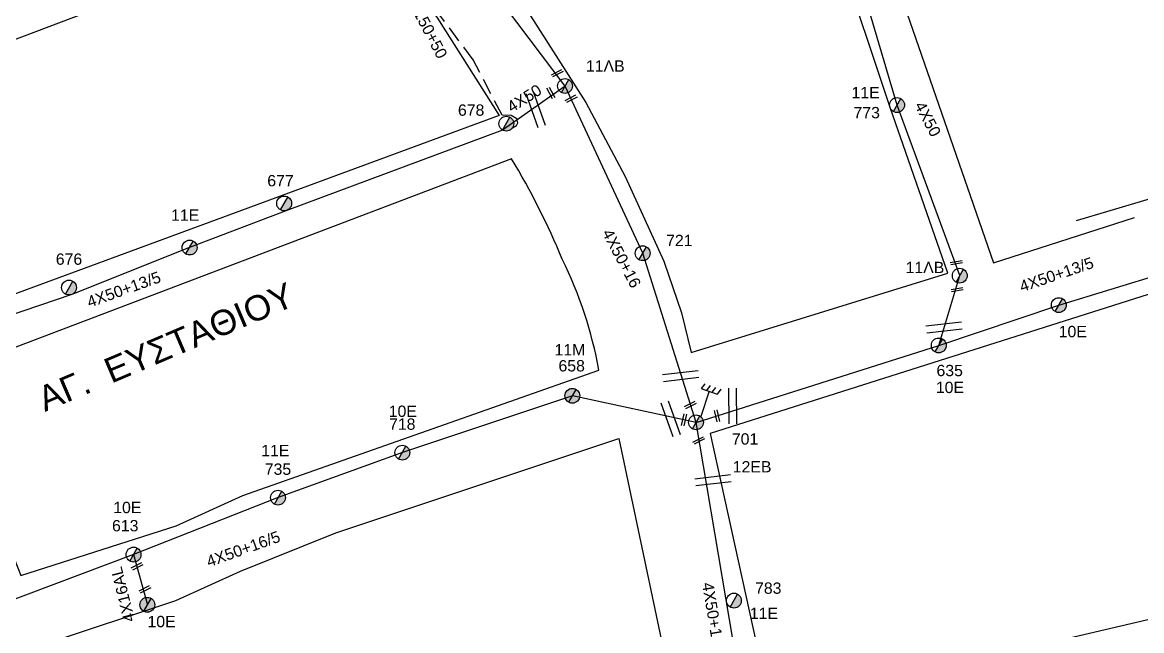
# Model space of a CAD drawing. Header units: millimetres. Extents: x 7453 to 9570, y 777 to 1872.
# Drawn here: x 7939.2 to 8117, y 1360.3 to 1456.9 of the extents above; entities that cross this region are included whole.
import ezdxf

# ---------------------------------------------------------------- set-up
doc = ezdxf.new("R2010")
doc.units = ezdxf.units.MM
doc.linetypes.add('DASHED', pattern=[19.05, 12.7, -6.35])
for name, color, linetype in [('Άγνωστα', 7, 'Continuous'), ('Γείωση', 7, 'Continuous'), ('Γυμνά εναέρια ΧΤ (3Φ)   4x50AL', 7, 'Continuous'), ('Γυμνά εναέρια ΧΤ και ΦΟΠ (3Φ)   4x50+16AL', 7, 'Continuous'), ('Επιγραφές - Σχήματα', 7, 'Continuous'), ('Καλώδια ΧΤ   3x150+50AL', 7, 'DASHED'), ('Μηχανική τομή', 7, 'Continuous'), ('Στύλος Ξύλινος', 7, 'Continuous'), ('Στύλος Ξύλινος @ 1', 7, 'Continuous'), ('Στύλος ΦΜ', 7, 'Continuous'), ('Στύλος ΦΜ @ 1', 7, 'Continuous'), ('Τομή', 7, 'Continuous'), ('Υπόβαθρο ΔΕΗ', 7, 'Continuous'), ('Υπόγεια καλώδια Παροχών ΧΤ   4x16AL', 7, 'DASHED')]:
    doc.layers.add(name, color=color, linetype=linetype)
doc.styles.get("Standard").update_dxf_attribs({"font": 'ARIAL.TTF'})

# ---------------------------------------------------------------- blocks, each defined once
blk = doc.blocks.new('ΥΠΑΡΧΩΝ ΤΣΙΜΕΝΤΕΝΙΟΣ ΣΤΥΛΟΣ')
at = {"layer": 'Στύλος ΦΜ'}
blk.add_hatch(color=7, dxfattribs=at).paths.add_polyline_path([(-1.29, -2.28, 0.574793), (2.62, 0, 0.268822), (1.3, 2.27)])
at = {"layer": 'Στύλος ΦΜ', "color": 7}
blk.add_line((-1.29, -2.28), (1.3, 2.27), dxfattribs=at)
blk.add_circle((0, 0), 2.62, dxfattribs=at)
at = {"layer": 'Στύλος ΦΜ', "flags": 4}
for tag, p in [('ΑΡΙΘΜΟΣ', (-4.68, 8.05)), ('ΤΥΠΟΣ', (-4.91, 3.03))]:
    blk.add_attdef(tag, p, '', height=4, dxfattribs=at)
blk = doc.blocks.new('ΥΠΑΡΧΩΝ ΞΥΛΙΝΟΣ ΣΤΥΛΟΣ')
at = {"layer": 'Στύλος Ξύλινος'}
h = blk.add_hatch(color=7, dxfattribs=at)
h.paths.add_polyline_path([(-2.62, 0, 0.270008), (-1.29, -2.28), (1.3, 2.27, 0.576266)])
h.paths.add_polyline_path([(-1.29, -2.28, 0.574793), (2.62, 0, 0.268822), (1.3, 2.27)])
at = {"layer": 'Στύλος Ξύλινος', "color": 7}
blk.add_line((-1.29, -2.28), (1.3, 2.27), dxfattribs=at)
blk.add_circle((0, 0), 2.62, dxfattribs=at)
at = {"layer": 'Στύλος Ξύλινος', "flags": 4}
for tag, p in [('ΑΡΙΘΜΟΣ', (-4.91, 8.6)), ('ΤΥΠΟΣ', (-4.85, 3.39))]:
    blk.add_attdef(tag, p, '', height=4, dxfattribs=at)
blk = doc.blocks.new('ΓΕΙΩΣΗ')
at = {"layer": 'Γείωση', "ltscale": 40}
for p, q in [((-2.34, 11.45), (-3, 9.45)), ((-0.34, 11.45), (-1, 9.45)), ((0, 9.45), (0, 0)), ((1.66, 11.45), (1, 9.45)), ((3.66, 11.45), (3, 9.45))]:
    blk.add_line(p, q, dxfattribs=at)
blk.add_lwpolyline([(-3, 9.45), (3, 9.45)], dxfattribs=at)
blk = doc.blocks.new('ΜΗΧΑΝΙΚΗ ΤΟΜΗ')
at = {"layer": 'Μηχανική τομή', "ltscale": 40}
for p, q in [((-1.89, 0.78), (1.89, 0.78)), ((1.89, 0), (-1.89, 0))]:
    blk.add_line(p, q, dxfattribs=at)
blk = doc.blocks.new('ΤΟΜΗ')
at = {"layer": 'Τομή', "ltscale": 40}
for p, q in [((-5.68, 0), (5.68, 0)), ((5.68, -2.33), (-5.68, -2.33))]:
    blk.add_line(p, q, dxfattribs=at)

msp = doc.modelspace()

# ---------------------------------------------------------------- linework, layer by layer
at = {"layer": 'Άγνωστα', "color": 30}
msp.add_lwpolyline([(8046.24, 1393.4), (8084.79, 1405.62), (8103.86, 1412.03), (8120.46, 1417.11), (8146.59, 1425.44)], dxfattribs=at)
at = {"layer": 'Γυμνά εναέρια ΧΤ (3Φ)   4x50AL', "color": 5}
msp.add_lwpolyline([(8084.79, 1405.62), (8088.13, 1416.71), (8078.17, 1443.81), (8070.03, 1471.42), (8061.34, 1494.25), (8055.42, 1507.43)], dxfattribs=at)
at = {"layer": 'Γυμνά εναέρια ΧΤ (3Φ)   4x50AL', "color": 173}
msp.add_lwpolyline([(8046.24, 1393.4), (8037.78, 1420.28), (8025.43, 1446.83), (7992.94, 1489.9)], dxfattribs=at)
at = {"layer": 'Γυμνά εναέρια ΧΤ (3Φ)   4x50AL', "color": 1}
msp.add_lwpolyline([(8025.43, 1446.83), (8015.52, 1439.83), (7981.23, 1427.08), (7965.8, 1421.18), (7947.09, 1413.72), (7911.1, 1401.46)], dxfattribs=at)
at = {"layer": 'Γυμνά εναέρια ΧΤ και ΦΟΠ (3Φ)   4x50+16AL', "color": 2}
msp.add_lwpolyline([(8046.24, 1393.4), (8026.61, 1397.62), (7999.59, 1388.59), (7979.85, 1381.45), (7956.9, 1372.39), (7927.01, 1361.18)], dxfattribs=at)
at = {"layer": 'Γυμνά εναέρια ΧΤ και ΦΟΠ (3Φ)   4x50+16AL', "color": 6}
msp.add_lwpolyline([(8055.25, 1287.41), (8054.41, 1311.84), (8055.69, 1337.69), (8046.24, 1393.4)], dxfattribs=at)
at = {"layer": 'Καλώδια ΧΤ   3x150+50AL', "color": 1, "ltscale": 0.2}
msp.add_lwpolyline([(8017.08, 1440.2), (8017.72, 1440.58), (8017.91, 1440.97), (8017.77, 1441.61), (8016.88, 1442.13), (8015.43, 1442.23), (8010.85, 1450.97), (8005.41, 1458.31), (7996.43, 1469.26), (7982.59, 1463.19)], dxfattribs=at)
at = {"layer": 'Υπόβαθρο ΔΕΗ'}
for points in [[(8106.68, 1425.49), (8138.77, 1435.01), (8125.38, 1512.65), (8125.38, 1512.65), (8125.38, 1512.65), (8125.38, 1512.65), (8125.38, 1512.65), (8067.36, 1494.11), (8093.51, 1418.76), (8115.86, 1425.95)], [(8086.24, 1417.09), (8077.06, 1443.42), (8060.64, 1492.64), (8005.59, 1477.35), (8016.79, 1463.01), (8028.72, 1444.2), (8034.98, 1432.44), (8041.11, 1419), (8043.95, 1410.8), (8045.46, 1404.49), (8086.24, 1417.09)], [(8014.99, 1442.14), (7923.03, 1408.26), (7909.05, 1443.29), (7990.76, 1474.22), (8005.06, 1457.8), (8014.99, 1442.14)], [(7942.74, 1358.19), (7963.59, 1365.13), (7973.88, 1369.78), (7989.04, 1375.83), (8033.97, 1390.82), (8043.54, 1345.43), (7993, 1331.52), (7978.55, 1326.78), (7967.14, 1321.47), (7958.55, 1318.98), (7942.74, 1358.19)]]:
    msp.add_lwpolyline(points, dxfattribs=at)
for points in [[(7939.02, 1369.08), (7963.69, 1376.98), (7974.28, 1381.79), (8030.82, 1401.71, 0.068415), (8025, 1419.32, 0.036736), (8016.95, 1435.27), (7926.46, 1400.91), (7939.02, 1369.08)], [(8141.25, 1421.07), (8048.48, 1391.61), (8058.06, 1348.08), (8144.46, 1368.26, -0.277941), (8149.26, 1375.23), (8141.25, 1421.07)]]:
    msp.add_lwpolyline(points, format="xyb", dxfattribs=at)
at = {"layer": 'Υπόγεια καλώδια Παροχών ΧΤ   4x16AL', "color": 2}
msp.add_lwpolyline([(7956.9, 1372.39), (7959.1, 1364.42)], dxfattribs=at)

# ---------------------------------------------------------------- block references
at = {"layer": 'Γείωση', "xscale": 0.4499999999998447, "yscale": 0.4499999999998447, "zscale": 0.4499999999998447, "rotation": 341.3608123780351}
msp.add_blockref('ΓΕΙΩΣΗ', (8046.98, 1394.31), dxfattribs=at)
at = {"layer": 'Μηχανική τομή'}
for p, xscale, yscale, zscale, rotation in [((8024.28, 1448.7), 0.4999999999999175, 0.4999999999999175, 0.4999999999999175, 26.90664696949336), ((8023, 1445.64), 0.4999999999998876, 0.4999999999998876, 0.4999999999998876, 298.0362376436686), ((8026.49, 1444.64), 0.4999999999999175, 0.4999999999999175, 0.4999999999999175, 26.90664696949336), ((8087.56, 1418.97), 0.4999999999997565, 0.4999999999997565, 0.4999999999997565, 189.2976279951109), ((8087.69, 1414.69), 0.4999999999997565, 0.4999999999997565, 0.4999999999997565, 189.2976279951109), ((8045.42, 1395.98), 0.4999999999999175, 0.4999999999999175, 0.4999999999999175, 26.90664696949336), ((8044.12, 1393.85), 0.4999999999999015, 0.4999999999999015, 0.4999999999999015, 257.3414872070115), ((8049.37, 1394.39), 0.4999999999999205, 0.4999999999999205, 0.4999999999999205, 283.4521363984528), ((8046.76, 1390.35), 0.4999999999999175, 0.4999999999999175, 0.4999999999999175, 26.90664696949336), ((7957.55, 1370.36), 0.4999999999999175, 0.4999999999999175, 0.4999999999999175, 26.90664696949336), ((7958.79, 1366.7), 0.4999999999999175, 0.4999999999999175, 0.4999999999999175, 26.90664696949336)]:
    msp.add_blockref('ΜΗΧΑΝΙΚΗ ΤΟΜΗ', p, dxfattribs=dict(at, xscale=xscale, yscale=yscale, zscale=zscale, rotation=rotation))
at = {"layer": 'Στύλος Ξύλινος @ 1', "ltscale": 40}
ref = msp.add_blockref('ΥΠΑΡΧΩΝ ΞΥΛΙΝΟΣ ΣΤΥΛΟΣ', (8026.6, 1397.62), dxfattribs=dict(at, xscale=0.4499999999998181, yscale=0.4499999999998181, zscale=0.4499999999998181))
ref.add_attrib('ΤΥΠΟΣ', '11Μ', (8023.76, 1404.03), dxfattribs={"layer": 'Στύλος Ξύλινος', "height": 1.8, "flags": 4})
ref.add_attrib('ΑΡΙΘΜΟΣ', '658', (8024.39, 1401.49), dxfattribs={"layer": 'Στύλος Ξύλινος', "height": 1.8, "flags": 4})
ref = msp.add_blockref('ΥΠΑΡΧΩΝ ΞΥΛΙΝΟΣ ΣΤΥΛΟΣ', (7959.09, 1364.42), dxfattribs=dict(at, xscale=0.4499999999998181, yscale=0.4499999999998181, zscale=0.4499999999998181))
ref.add_attrib('ΤΥΠΟΣ', '10E', (7959.11, 1360.86), dxfattribs={"layer": 'Στύλος Ξύλινος', "height": 1.8, "flags": 4})
at = {"layer": 'Στύλος ΦΜ @ 1', "ltscale": 40}
ref = msp.add_blockref('ΥΠΑΡΧΩΝ ΤΣΙΜΕΝΤΕΝΙΟΣ ΣΤΥΛΟΣ', (8025.43, 1446.83), dxfattribs=dict(at, xscale=0.4499999999998181, yscale=0.4499999999998181, zscale=0.4499999999998181))
ref.add_attrib('ΤΥΠΟΣ', '11ΛΒ', (8028.75, 1449.11), dxfattribs={"layer": 'Στύλος ΦΜ', "height": 1.8, "flags": 4})
ref = msp.add_blockref('ΥΠΑΡΧΩΝ ΤΣΙΜΕΝΤΕΝΙΟΣ ΣΤΥΛΟΣ', (8078.17, 1443.81), dxfattribs=dict(at, xscale=0.4499999999998181, yscale=0.4499999999998181, zscale=0.4499999999998181))
ref.add_attrib('ΤΥΠΟΣ', '11Ε', (8070.93, 1444.89), dxfattribs={"layer": 'Στύλος ΦΜ', "height": 1.8, "flags": 4})
ref.add_attrib('ΑΡΙΘΜΟΣ', '773', (8071.25, 1441.71), dxfattribs={"layer": 'Στύλος ΦΜ', "height": 1.8, "flags": 4})
ref = msp.add_blockref('ΥΠΑΡΧΩΝ ΤΣΙΜΕΝΤΕΝΙΟΣ ΣΤΥΛΟΣ', (8016.1, 1440.85), dxfattribs=dict(at, xscale=0.4499999999998181, yscale=0.4499999999998181, zscale=0.4499999999998181))
ref.add_attrib('ΑΡΙΘΜΟΣ', '678', (8008.42, 1442.11), dxfattribs={"layer": 'Στύλος ΦΜ', "height": 1.8, "flags": 4})
ref = msp.add_blockref('ΥΠΑΡΧΩΝ ΤΣΙΜΕΝΤΕΝΙΟΣ ΣΤΥΛΟΣ', (7980.82, 1428.18), dxfattribs=dict(at, xscale=0.4499999999998181, yscale=0.4499999999998181, zscale=0.4499999999998181))
ref.add_attrib('ΑΡΙΘΜΟΣ', '677', (7978.14, 1430.9), dxfattribs={"layer": 'Στύλος ΦΜ', "height": 1.8, "flags": 4})
ref = msp.add_blockref('ΥΠΑΡΧΩΝ ΤΣΙΜΕΝΤΕΝΙΟΣ ΣΤΥΛΟΣ', (7965.8, 1421.18), dxfattribs=dict(at, xscale=0.4499999999998181, yscale=0.4499999999998181, zscale=0.4499999999998181))
ref.add_attrib('ΤΥΠΟΣ', '11Ε', (7962.85, 1425.43), dxfattribs={"layer": 'Στύλος ΦΜ', "height": 1.8, "flags": 4})
ref = msp.add_blockref('ΥΠΑΡΧΩΝ ΤΣΙΜΕΝΤΕΝΙΟΣ ΣΤΥΛΟΣ', (8037.77, 1420.28), dxfattribs=dict(at, xscale=0.4499999999998181, yscale=0.4499999999998181, zscale=0.4499999999998181))
ref.add_attrib('ΑΡΙΘΜΟΣ', '721', (8041.48, 1421.4), dxfattribs={"layer": 'Στύλος ΦΜ', "height": 1.8, "flags": 4})
ref = msp.add_blockref('ΥΠΑΡΧΩΝ ΤΣΙΜΕΝΤΕΝΙΟΣ ΣΤΥΛΟΣ', (7946.65, 1414.82), dxfattribs=dict(at, xscale=0.4499999999998181, yscale=0.4499999999998181, zscale=0.4499999999998181))
ref.add_attrib('ΑΡΙΘΜΟΣ', '676', (7944.55, 1418.44), dxfattribs={"layer": 'Στύλος ΦΜ', "height": 1.8, "flags": 4})
ref = msp.add_blockref('ΥΠΑΡΧΩΝ ΤΣΙΜΕΝΤΕΝΙΟΣ ΣΤΥΛΟΣ', (8088.13, 1416.71), dxfattribs=dict(at, xscale=0.4499999999998181, yscale=0.4499999999998181, zscale=0.4499999999998181))
ref.add_attrib('ΤΥΠΟΣ', '11ΛΒ', (8079.52, 1417.11), dxfattribs={"layer": 'Στύλος ΦΜ', "height": 1.8, "flags": 4})
ref = msp.add_blockref('ΥΠΑΡΧΩΝ ΤΣΙΜΕΝΤΕΝΙΟΣ ΣΤΥΛΟΣ', (8103.86, 1412.03), dxfattribs=dict(at, xscale=0.4499999999998181, yscale=0.4499999999998181, zscale=0.4499999999998181))
ref.add_attrib('ΤΥΠΟΣ', '10Ε', (8103.84, 1406.93), dxfattribs={"layer": 'Στύλος ΦΜ', "height": 1.8, "flags": 4})
ref = msp.add_blockref('ΥΠΑΡΧΩΝ ΤΣΙΜΕΝΤΕΝΙΟΣ ΣΤΥΛΟΣ', (8084.79, 1405.62), dxfattribs=dict(at, xscale=0.4499999999998181, yscale=0.4499999999998181, zscale=0.4499999999998181))
ref.add_attrib('ΤΥΠΟΣ', '10Ε', (8084.33, 1398.06), dxfattribs={"layer": 'Στύλος ΦΜ', "height": 1.8, "flags": 4})
ref.add_attrib('ΑΡΙΘΜΟΣ', '635', (8084.43, 1400.74), dxfattribs={"layer": 'Στύλος ΦΜ', "height": 1.8, "flags": 4})
ref = msp.add_blockref('ΥΠΑΡΧΩΝ ΤΣΙΜΕΝΤΕΝΙΟΣ ΣΤΥΛΟΣ', (7999.58, 1388.59), dxfattribs=dict(at, xscale=0.4499999999998181, yscale=0.4499999999998181, zscale=0.4499999999998181))
ref.add_attrib('ΤΥΠΟΣ', '10Ε', (7997.43, 1394.27), dxfattribs={"layer": 'Στύλος ΦΜ', "height": 1.8, "flags": 4})
ref.add_attrib('ΑΡΙΘΜΟΣ', '718', (7997.48, 1392.22), dxfattribs={"layer": 'Στύλος ΦΜ', "height": 1.8, "flags": 4})
ref = msp.add_blockref('ΥΠΑΡΧΩΝ ΤΣΙΜΕΝΤΕΝΙΟΣ ΣΤΥΛΟΣ', (8046.24, 1393.4), dxfattribs=dict(at, xscale=0.4499999999998181, yscale=0.4499999999998181, zscale=0.4499999999998181))
ref.add_attrib('ΤΥΠΟΣ', '12ΕΒ', (8052.07, 1385.45), dxfattribs={"layer": 'Στύλος ΦΜ', "height": 1.8, "flags": 4})
ref.add_attrib('ΑΡΙΘΜΟΣ', '701', (8051.93, 1389.87), dxfattribs={"layer": 'Στύλος ΦΜ', "height": 1.8, "flags": 4})
ref = msp.add_blockref('ΥΠΑΡΧΩΝ ΤΣΙΜΕΝΤΕΝΙΟΣ ΣΤΥΛΟΣ', (7979.85, 1381.45), dxfattribs=dict(at, xscale=0.4499999999998181, yscale=0.4499999999998181, zscale=0.4499999999998181))
ref.add_attrib('ΤΥΠΟΣ', '11Ε', (7977.18, 1388.03), dxfattribs={"layer": 'Στύλος ΦΜ', "height": 1.8, "flags": 4})
ref.add_attrib('ΑΡΙΘΜΟΣ', '735', (7977.74, 1385.07), dxfattribs={"layer": 'Στύλος ΦΜ', "height": 1.8, "flags": 4})
ref = msp.add_blockref('ΥΠΑΡΧΩΝ ΤΣΙΜΕΝΤΕΝΙΟΣ ΣΤΥΛΟΣ', (7956.9, 1372.4), dxfattribs=dict(at, xscale=0.4499999999998181, yscale=0.4499999999998181, zscale=0.4499999999998181))
ref.add_attrib('ΤΥΠΟΣ', '10Ε', (7953.67, 1378.98), dxfattribs={"layer": 'Στύλος ΦΜ', "height": 1.8, "flags": 4})
ref.add_attrib('ΑΡΙΘΜΟΣ', '613', (7953.48, 1376.09), dxfattribs={"layer": 'Στύλος ΦΜ', "height": 1.8, "flags": 4})
ref = msp.add_blockref('ΥΠΑΡΧΩΝ ΤΣΙΜΕΝΤΕΝΙΟΣ ΣΤΥΛΟΣ', (8052.25, 1365.09), dxfattribs=dict(at, xscale=0.4499999999998181, yscale=0.4499999999998181, zscale=0.4499999999998181))
ref.add_attrib('ΤΥΠΟΣ', '11Ε', (8054.78, 1362.16), dxfattribs={"layer": 'Στύλος ΦΜ', "height": 1.8, "flags": 4})
ref.add_attrib('ΑΡΙΘΜΟΣ', '783', (8055.61, 1366.17), dxfattribs={"layer": 'Στύλος ΦΜ', "height": 1.8, "flags": 4})
at = {"layer": 'Τομή'}
for p, xscale, yscale, zscale, rotation in [((8021.32, 1443.28), 0.5000000000000029, 0.5000000000000029, 0.5000000000000029, 289.38730503215), ((8085.58, 1409.04), 0.5000000000000193, 0.5000000000000193, 0.5000000000000193, 6.514401786032138), ((8043.74, 1401.34), 0.5000000000000193, 0.5000000000000193, 0.5000000000000193, 6.514401786032138), ((8051.47, 1396), 0.5000000000000361, 0.5000000000000361, 0.5000000000000361, 90.8710330979062), ((8042.76, 1394.17), 0.5000000000000029, 0.5000000000000029, 0.5000000000000029, 289.38730503215), ((8048.89, 1384.78), 0.5000000000000193, 0.5000000000000193, 0.5000000000000193, 6.514401786032138)]:
    msp.add_blockref('ΤΟΜΗ', p, dxfattribs=dict(at, xscale=xscale, yscale=yscale, zscale=zscale, rotation=rotation))

# ---------------------------------------------------------------- texts
at = {"layer": 'Άγνωστα', "char_height": 1.8, "width": 36.4294, "attachment_point": 1}
for s, insert, rotation in [('4X50+16', (8032.86, 1424.36), 297.7984), ('4X50+13/5', (8097.41, 1415.77), 18.8271)]:
    msp.add_mtext(s, dxfattribs=dict(at, insert=insert, rotation=rotation))
at = {"layer": 'Γυμνά εναέρια ΧΤ (3Φ)   4x50AL', "char_height": 1.8, "width": 36.4294, "attachment_point": 1}
for s, insert, rotation in [('4X50', (8016, 1444.07), 32.4665), ('4X50', (8082.49, 1444.61), 297.7984), ('\\pt9;4X50+13/5', (7949.29, 1413.3), 19.8077), ('4X50+13/5', (8048.97, 1368.12), 279.4279)]:
    msp.add_mtext(s, dxfattribs=dict(at, insert=insert, rotation=rotation))
at = {"layer": 'Γυμνά εναέρια ΧΤ και ΦΟΠ (3Φ)   4x50+16AL', "insert": (7968.26, 1372.07), "char_height": 1.8, "width": 36.4294, "attachment_point": 1, "rotation": 19.8077}
msp.add_mtext('\\pt9;4X50+16/5', dxfattribs=at)
at = {"layer": 'Επιγραφές - Σχήματα', "insert": (7941.24, 1398.72), "char_height": 3, "width": 50.3835, "attachment_point": 1, "rotation": 23.0747}
msp.add_mtext('{\\H1.3333x;AΓ.  EYΣTAΘIOY}  ', dxfattribs=at)
at = {"layer": 'Καλώδια ΧΤ   3x150+50AL', "insert": (8001.46, 1462.03), "char_height": 1.8, "width": 36.4294, "attachment_point": 1, "rotation": 297.7984}
msp.add_mtext('3X150+50', dxfattribs=at)
at = {"layer": 'Υπόγεια καλώδια Παροχών ΧΤ   4x16AL', "insert": (7955.4, 1361.5), "char_height": 1.8, "width": 36.4294, "attachment_point": 1, "rotation": 104.0195}
msp.add_mtext('\\pt9;4X16AL', dxfattribs=at)

doc.saveas('drawing.dxf')
